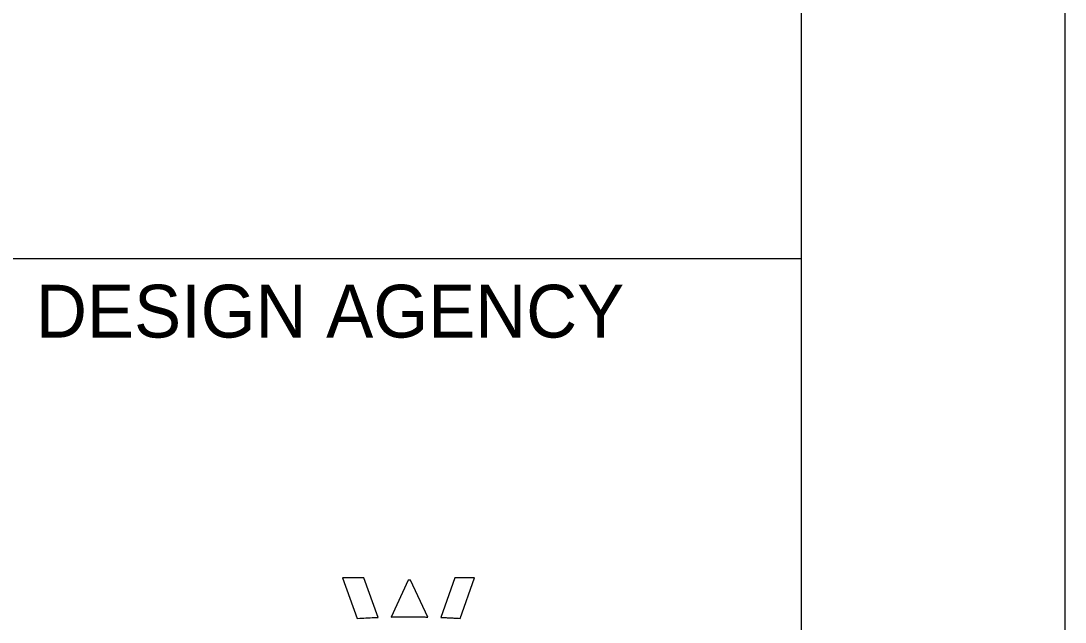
# Model space of a CAD drawing. Extents: x -8.8 to 34, y -2.7 to 22.
# Drawn here: x 32.021 to 34, y 3.811 to 4.95 of the extents above; entities that cross this region are included whole.
import ezdxf

# ---------------------------------------------------------------- set-up
doc = ezdxf.new("R2010")
doc.units = 0
for name, color, linetype in [('SH_Border', 7, 'Continuous'), ('SH_Cut_Line', 7, 'Continuous'), ('SH_Data', 7, 'Continuous'), ('SN_P_Truss_Overhead', 7, 'Continuous')]:
    doc.layers.add(name, color=color, linetype=linetype)

msp = doc.modelspace()

# ---------------------------------------------------------------- linework, layer by layer
at = {"layer": 'SH_Border'}
msp.add_line((32, 4.5), (33.5, 4.5), dxfattribs=at)
msp.add_lwpolyline([(1.5, 21.5), (33.5, 21.5), (33.5, 0.5), (1.5, 0.5)], close=True, dxfattribs=at)
at = {"layer": 'SH_Cut_Line'}
msp.add_lwpolyline([(0, 0), (34, 0), (34, 22), (0, 22)], close=True, dxfattribs=at)
at = {"layer": 'SN_P_Truss_Overhead'}
for points in [[(32.6711, 3.8947), (32.6306, 3.8947), (32.6587, 3.8179), (32.6635, 3.8182), (32.6673, 3.8184), (32.6712, 3.8186), (32.6751, 3.8188), (32.6791, 3.819), (32.6831, 3.8192), (32.6871, 3.8194), (32.6911, 3.8195), (32.6951, 3.8197), (32.6982, 3.8198)], [(32.7593, 3.8902), (32.7554, 3.8902), (32.7227, 3.8205), (32.7229, 3.8205), (32.7247, 3.8206), (32.7264, 3.8206), (32.7281, 3.8206), (32.7299, 3.8206), (32.7316, 3.8207), (32.7334, 3.8207), (32.7351, 3.8207), (32.7369, 3.8207), (32.7386, 3.8208), (32.7404, 3.8208), (32.7422, 3.8208), (32.7439, 3.8208), (32.7457, 3.8208), (32.7475, 3.8208), (32.7493, 3.8208), (32.751, 3.8209), (32.7528, 3.8209), (32.7546, 3.8209), (32.7564, 3.8209), (32.7583, 3.8209), (32.7603, 3.8209), (32.7622, 3.8209), (32.7641, 3.8208), (32.766, 3.8208), (32.7679, 3.8208), (32.7698, 3.8208), (32.7717, 3.8208), (32.7736, 3.8208), (32.7754, 3.8207), (32.7773, 3.8207), (32.7792, 3.8207), (32.7811, 3.8207), (32.7829, 3.8206), (32.7848, 3.8206), (32.7867, 3.8206), (32.7885, 3.8205), (32.7904, 3.8205), (32.7922, 3.8205), (32.7925, 3.8205)], [(32.8439, 3.8947), (32.817, 3.8197), (32.8179, 3.8197), (32.8197, 3.8196), (32.8216, 3.8195), (32.8235, 3.8194), (32.8253, 3.8194), (32.8272, 3.8193), (32.829, 3.8192), (32.8309, 3.8191), (32.8327, 3.819), (32.8345, 3.819), (32.8364, 3.8189), (32.8382, 3.8188), (32.84, 3.8187), (32.8418, 3.8186), (32.8436, 3.8185), (32.8454, 3.8184), (32.8472, 3.8183), (32.849, 3.8182), (32.8508, 3.8181), (32.8534, 3.8179), (32.8811, 3.8947)]]:
    msp.add_lwpolyline(points, close=True, dxfattribs=at)
for points in [[(32.6711, 3.8947), (32.6306, 3.8947), (32.6587, 3.8179), (32.6635, 3.8182), (32.6673, 3.8184), (32.6712, 3.8186), (32.6751, 3.8188), (32.6791, 3.819), (32.6831, 3.8192), (32.6871, 3.8194), (32.6911, 3.8195), (32.6951, 3.8197), (32.6982, 3.8198), (32.6711, 3.8947)], [(32.7593, 3.8902), (32.7554, 3.8902), (32.7227, 3.8205), (32.7247, 3.8206), (32.7264, 3.8206), (32.7281, 3.8206), (32.7299, 3.8206), (32.7316, 3.8207), (32.7334, 3.8207), (32.7351, 3.8207), (32.7369, 3.8207), (32.7386, 3.8208), (32.7404, 3.8208), (32.7422, 3.8208), (32.7439, 3.8208), (32.7457, 3.8208), (32.7475, 3.8208), (32.7493, 3.8208), (32.751, 3.8209), (32.7528, 3.8209), (32.7546, 3.8209), (32.7564, 3.8209), (32.7583, 3.8209), (32.7603, 3.8209), (32.7622, 3.8209), (32.7641, 3.8208), (32.766, 3.8208), (32.7679, 3.8208), (32.7698, 3.8208), (32.7717, 3.8208), (32.7736, 3.8208), (32.7754, 3.8207), (32.7773, 3.8207), (32.7792, 3.8207), (32.7811, 3.8207), (32.7829, 3.8206), (32.7848, 3.8206), (32.7867, 3.8206), (32.7885, 3.8205), (32.7904, 3.8205), (32.7922, 3.8205), (32.7593, 3.8902)], [(32.8439, 3.8947), (32.817, 3.8197), (32.8179, 3.8197), (32.8197, 3.8196), (32.8216, 3.8195), (32.8235, 3.8194), (32.8253, 3.8194), (32.8272, 3.8193), (32.829, 3.8192), (32.8309, 3.8191), (32.8327, 3.819), (32.8345, 3.819), (32.8364, 3.8189), (32.8382, 3.8188), (32.84, 3.8187), (32.8418, 3.8186), (32.8436, 3.8185), (32.8454, 3.8184), (32.8472, 3.8183), (32.849, 3.8182), (32.8508, 3.8181), (32.8534, 3.8179), (32.8811, 3.8947), (32.8439, 3.8947)]]:
    msp.add_lwpolyline(points, dxfattribs=at)

# ---------------------------------------------------------------- texts
at = {"layer": 'SH_Data'}
msp.add_text('DESIGN AGENCY', height=0.1, dxfattribs=at).set_placement((32.05, 4.35))

doc.saveas('drawing.dxf')
